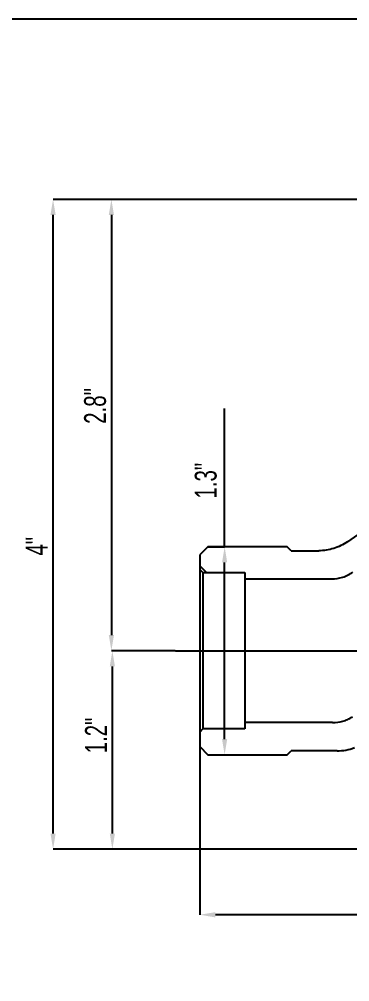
# Model space of a CAD drawing. Header units: inches. Extents: x -0.9 to 9.06, y 0 to 7.13.
# Drawn here: x 3.546 to 4.777, y 3.547 to 7.125 of the extents above; entities that cross this region are included whole.
import ezdxf

# ---------------------------------------------------------------- set-up
doc = ezdxf.new("R2010")
doc.units = ezdxf.units.IN
doc.header["$MEASUREMENT"] = 0
for name, color, linetype in [('NETAFIM-L-DETL-013M', 1, 'Continuous'), ('NETAFIM-L-DETL-TEXT-LEADER-025M', 2, 'Continuous'), ('NETAFIM-LG-DETL-ANNO', 1, 'Continuous')]:
    doc.layers.add(name, color=color, linetype=linetype)
doc.styles.add('SLDTEXTSTYLE0', font='TXT', dxfattribs={"width": 0.7})

msp = doc.modelspace()

# ---------------------------------------------------------------- linework, layer by layer
at = {"layer": 'NETAFIM-L-DETL-013M'}
for p, q in [((4.9087, 5.2812), (4.7682, 5.1828)), ((4.2487, 5.1637), (4.2185, 5.1335)), ((4.5439, 5.1637), (4.2487, 5.1637)), ((4.2502, 5.1637), (4.3112, 5.1637)), ((4.5585, 5.1492), (4.5439, 5.1637)), ((4.2185, 5.1335), (4.2185, 5.0795)), ((4.5585, 5.1492), (4.6615, 5.1492)), ((4.2442, 5.0678), (4.2185, 5.0935)), ((4.2185, 5.0795), (4.2185, 4.4751)), ((4.2185, 5.0795), (4.2301, 5.0678)), ((4.2301, 5.0678), (4.2301, 4.4867)), ((4.2301, 5.0678), (4.3859, 5.0678)), ((4.3859, 5.0678), (4.3859, 5.0446)), ((4.3859, 5.0446), (4.7092, 5.0446)), ((4.3859, 5.0446), (4.3859, 4.51)), ((4.7131, 4.51), (4.3859, 4.51)), ((4.3859, 4.51), (4.3859, 4.4867)), ((4.2301, 4.4867), (4.2185, 4.4751)), ((4.2185, 4.4751), (4.2185, 4.4211)), ((4.3859, 4.4867), (4.2301, 4.4867)), ((4.2185, 4.4211), (4.2487, 4.3909)), ((4.5439, 4.3909), (4.5585, 4.4054)), ((4.7298, 4.4054), (4.5585, 4.4054)), ((4.2487, 4.3909), (4.5439, 4.3909)), ((4.2502, 4.3909), (4.3112, 4.3909))]:
    msp.add_line(p, q, dxfattribs=at)
for points, knots in [([(4.7682, 5.1828), (4.7525, 5.1719), (4.7356, 5.1635), (4.6992, 5.1521), (4.6806, 5.1492), (4.6615, 5.1492)], [0, 0, 0, 0, 0.5, 0.5, 1, 1, 1, 1]), ([(4.7092, 5.0446), (4.7235, 5.0446), (4.7374, 5.0467), (4.7647, 5.0553), (4.7774, 5.0616), (4.7891, 5.0698)], [0, 0, 0, 0, 0.5, 0.5, 1, 1, 1, 1]), ([(4.7131, 4.51), (4.7262, 4.51), (4.739, 4.5118), (4.7577, 4.5171), (4.7639, 4.5194), (4.7758, 4.5247), (4.7815, 4.5277), (4.787, 4.5312)], [0, 0, 0, 0, 0.5, 0.5, 0.75, 0.75, 1, 1, 1, 1]), ([(4.7298, 4.4054), (4.7409, 4.4054), (4.7519, 4.4064), (4.7734, 4.4102), (4.7841, 4.4131), (4.7945, 4.417)], [0, 0, 0, 0, 0.5, 0.5, 1, 1, 1, 1])]:
    msp.add_open_spline(points, degree=3, knots=knots, dxfattribs=at)
at = {"layer": 'NETAFIM-L-DETL-TEXT-LEADER-025M'}
for p, q in [((5.4826, 6.4555), (3.6723, 6.4555)), ((5.4826, 6.4555), (3.8895, 6.4555)), ((3.6723, 4.0978), (3.6723, 6.3974)), ((3.8895, 6.3974), (3.8895, 4.8354)), ((4.3112, 5.1637), (4.3112, 5.6783)), ((4.3112, 4.449), (4.3112, 5.1056)), ((4.1264, 4.7773), (3.8895, 4.7773)), ((4.1264, 4.7773), (3.8931, 4.7773)), ((4.1279, 4.7773), (8.699, 4.7773)), ((3.8931, 4.0978), (3.8931, 4.7192)), ((4.2185, 4.4737), (4.2185, 3.7958)), ((6.2858, 4.0397), (3.6723, 4.0397)), ((6.2858, 4.0397), (3.8931, 4.0397)), ((8.5767, 3.7958), (4.2766, 3.7958))]:
    msp.add_line(p, q, dxfattribs=at)
for points in [[(3.6626, 6.3974), (3.6819, 6.3974), (3.6723, 6.4555)], [(3.8798, 6.3974), (3.8992, 6.3974), (3.8895, 6.4555)], [(4.3015, 5.1056), (4.3208, 5.1056), (4.3112, 5.1637)], [(3.8798, 4.8354), (3.8992, 4.8354), (3.8895, 4.7773)], [(3.8834, 4.7192), (3.9028, 4.7192), (3.8931, 4.7773)], [(4.3015, 4.449), (4.3208, 4.449), (4.3112, 4.3909)], [(3.6626, 4.0978), (3.6819, 4.0978), (3.6723, 4.0397)], [(3.8834, 4.0978), (3.9028, 4.0978), (3.8931, 4.0397)], [(4.2766, 3.8055), (4.2766, 3.7861), (4.2185, 3.7958)]]:
    msp.add_solid(points, dxfattribs=at)
at = {"layer": 'NETAFIM-LG-DETL-ANNO'}
msp.add_lwpolyline([(0, 0), (9.0625, 0), (9.0625, 7.125), (0, 7.125)], close=True, dxfattribs=at)

# ---------------------------------------------------------------- texts
at = {"layer": 'NETAFIM-L-DETL-TEXT-LEADER-025M', "char_height": 0.08135, "attachment_point": 2, "rotation": 90, "style": 'SLDTEXTSTYLE0'}
for s, insert in [('2.8"', (3.7878, 5.6873)), ('1.3"', (4.2, 5.4094)), ('4"', (3.5706, 5.1657)), ('1.2"', (3.7914, 4.4622))]:
    msp.add_mtext(s, dxfattribs=dict(at, insert=insert))

doc.saveas('drawing.dxf')
